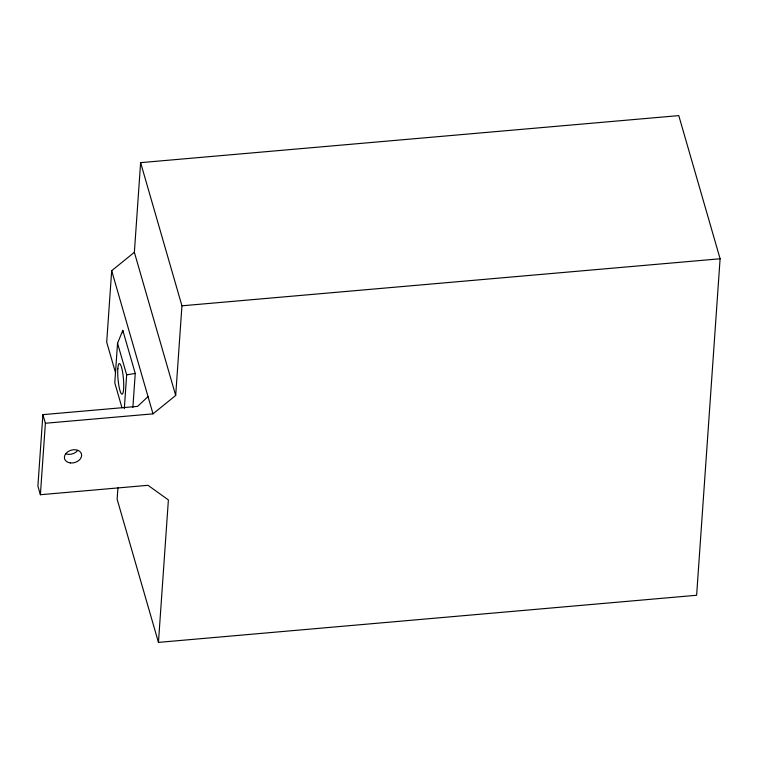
<?xml version="1.0" encoding="UTF-8"?>
<svg xmlns="http://www.w3.org/2000/svg" width="758" height="758" viewBox="0 0 758 758"><rect width="100%" height="100%" fill="white"/><g stroke="black" fill="none" stroke-linecap="round" stroke-linejoin="round"><path stroke-width="1.14" d="M42.884 414.645L37.9 486.105L40.382 494.718L148.018 485.31L168.39 499.929L158.45 642.386L696.621 595.267L720.1 258.772L678.78 115.614L140.618 162.648L134.365 252.31L175.685 395.468L153.002 413.849L45.376 423.258L42.884 414.645L137.605 406.364L148.028 396.624M40.382 494.718L45.376 423.258M134.365 252.31L111.682 270.691L106.698 342.152L115.538 372.784M132.868 407.463L135.246 373.438L122.805 330.365L117.547 343.27L114.79 382.866L121.953 407.69M122.644 332.715L122.805 330.365M117.954 487.451L117.13 499.228L158.45 642.386M124.312 408.628L126.662 374.859L117.547 343.27M175.685 395.468L181.939 305.806L140.618 162.648M126.662 374.859L135.246 373.438M181.939 305.806L720.1 258.772M111.682 270.691L153.002 413.849M77.761 450.385A8.783 6.434 -16.1 0 1 65.823 453.834M70.342 462.92A8.783 6.434 -16.1 0 0 81.457 453.919A8.783 6.434 -16.1 0 0 67.254 452.213A8.783 6.434 -16.1 0 0 70.342 462.92M117.822 368.814A15.368 2.71 85 0 0 121.479 393.895A15.368 2.71 85 0 0 122.872 373.884A15.368 2.71 85 0 0 117.822 368.814"/></g></svg>
